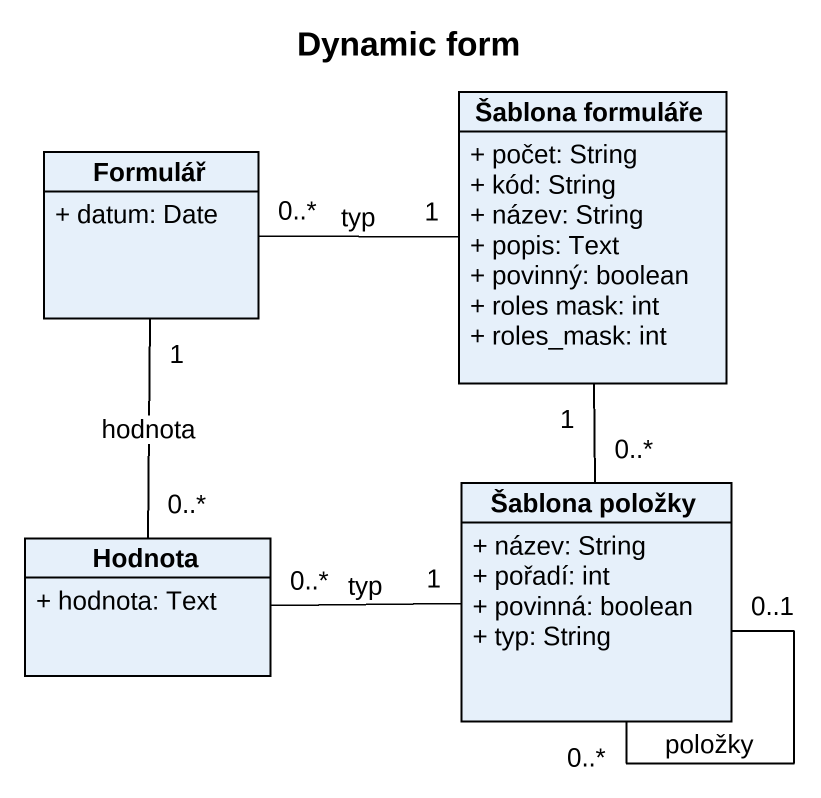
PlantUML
@startuml
title Dynamic form
hide circle
hide empty members
skinparam classAttributeIconSize 0
class "Šablona formuláře" as Šablona_formuláře {
  + počet: String
  + kód: String
  + název: String
  + popis: Text
  + povinný: boolean
  + roles mask: int
  + roles_mask: int
}
class Formulář {
  + datum: Date
}
class Hodnota {
  + hodnota: Text
}
class "Šablona položky" as Šablona_položky {
  + název: String
  + pořadí: int
  + povinná: boolean
  + typ: String
}
Formulář "0..*" -right- "1" Šablona_formuláře : typ
Hodnota "0..*" -up- "1" Formulář : hodnota
Šablona_položky "0..*" -up- "1" Šablona_formuláře
Šablona_položky "1" -left- "0..*" Hodnota : typ
Šablona_položky "0..*" -- "0..1" Šablona_položky : položky
@enduml
